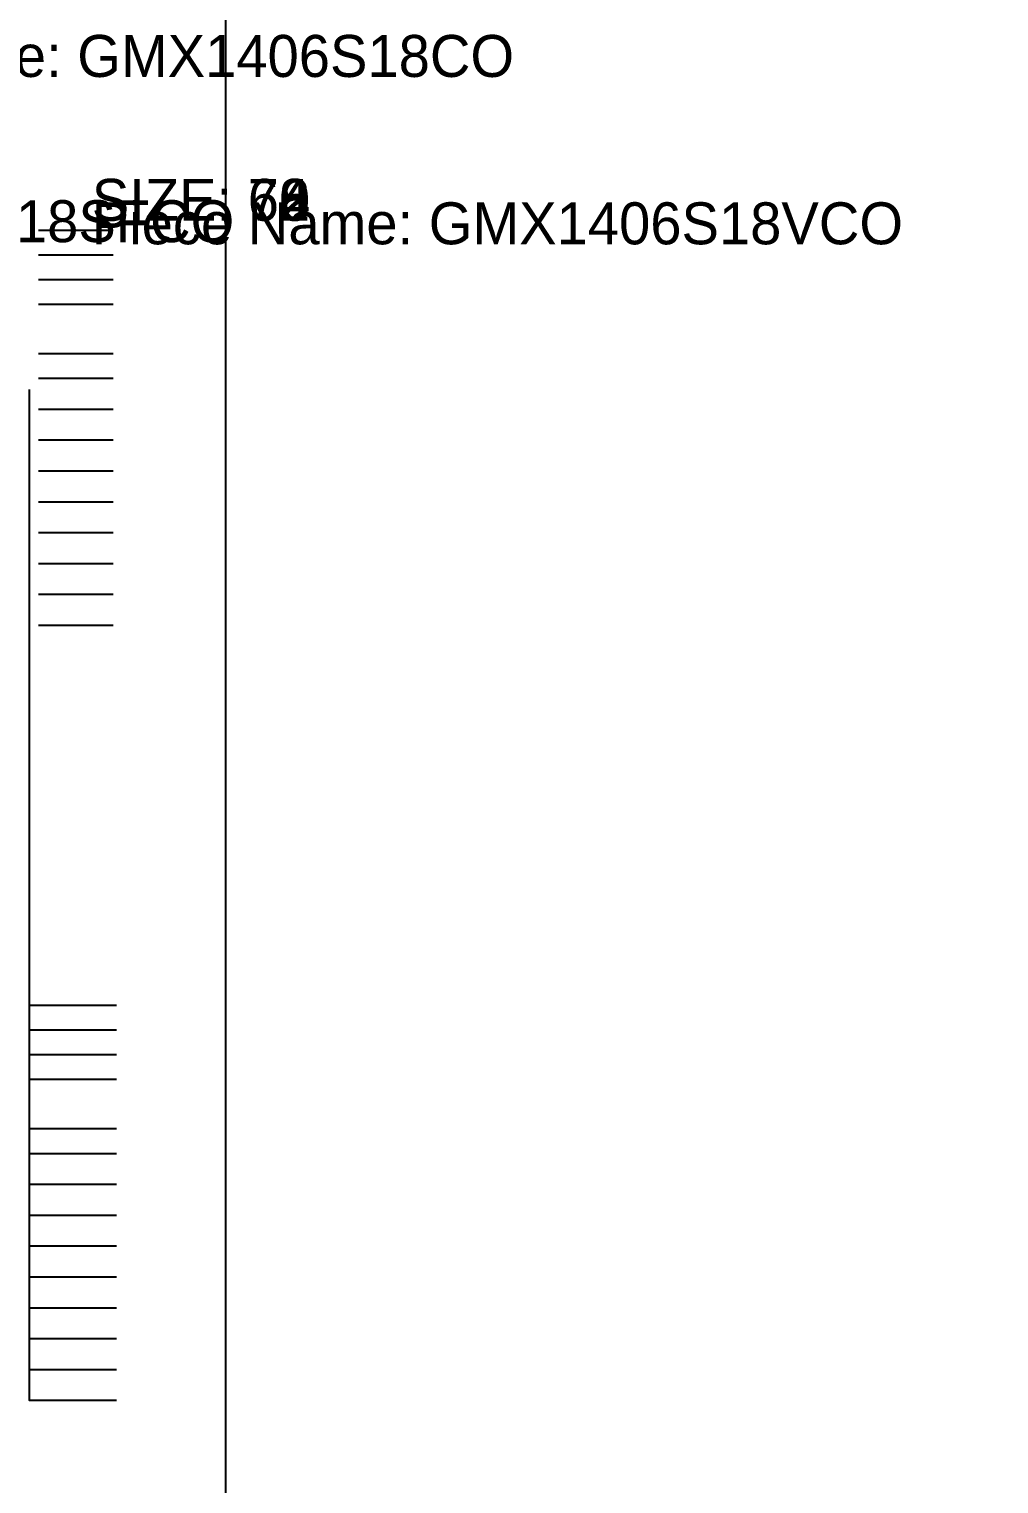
# Model space of a CAD drawing. Extents: x -2.3 to 71.7, y -13.3 to 27.1.
# Drawn here: x 54.81 to 60.59, y -8.86 to -0.2 of the extents above; entities that cross this region are included whole.
import ezdxf

# ---------------------------------------------------------------- set-up
doc = ezdxf.new("R2010")
doc.units = 0

# ---------------------------------------------------------------- blocks, each defined once
blk = doc.blocks.new('GMX1406S18SFCO_42')
at = {"layer": '1'}
blk.add_text('Piece Name: GMX1406S18SFCO', height=0.25, dxfattribs=at).set_placement((51.0015, -1.4673))
blk = doc.blocks.new('GMX1406S18SFCO_44')
at = {"layer": '1'}
blk.add_text('Piece Name: GMX1406S18SFCO', height=0.25, dxfattribs=at).set_placement((51.0015, -1.4673))
blk = doc.blocks.new('GMX1406S18SFCO_46')
at = {"layer": '1'}
blk.add_text('Piece Name: GMX1406S18SFCO', height=0.25, dxfattribs=at).set_placement((51.0015, -1.4673))
blk = doc.blocks.new('GMX1406S18SFCO_48')
at = {"layer": '1'}
blk.add_text('Piece Name: GMX1406S18SFCO', height=0.25, dxfattribs=at).set_placement((51.0015, -1.4673))
blk = doc.blocks.new('GMX1406S18SFCO_52')
at = {"layer": '1'}
blk.add_text('Piece Name: GMX1406S18SFCO', height=0.25, dxfattribs=at).set_placement((51.0015, -1.4673))
blk = doc.blocks.new('GMX1406S18SFCO_54')
at = {"layer": '1'}
blk.add_text('Piece Name: GMX1406S18SFCO', height=0.25, dxfattribs=at).set_placement((51.0015, -1.4673))
blk = doc.blocks.new('GMX1406S18SFCO_56')
at = {"layer": '1'}
blk.add_text('Piece Name: GMX1406S18SFCO', height=0.25, dxfattribs=at).set_placement((51.0015, -1.4673))
blk = doc.blocks.new('GMX1406S18SFCO_58')
at = {"layer": '1'}
blk.add_text('Piece Name: GMX1406S18SFCO', height=0.25, dxfattribs=at).set_placement((51.0015, -1.4673))
blk = doc.blocks.new('GMX1406S18SFCO_60')
at = {"layer": '1'}
blk.add_text('Piece Name: GMX1406S18SFCO', height=0.25, dxfattribs=at).set_placement((51.0015, -1.4673))
blk = doc.blocks.new('GMX1406S18SFCO_62')
at = {"layer": '1'}
blk.add_text('Piece Name: GMX1406S18SFCO', height=0.25, dxfattribs=at).set_placement((51.0015, -1.4673))
blk = doc.blocks.new('GMX1406S18SFCO_64')
at = {"layer": '1'}
blk.add_text('Piece Name: GMX1406S18SFCO', height=0.25, dxfattribs=at).set_placement((51.0015, -1.4673))
blk = doc.blocks.new('GMX1406S18SFCO_66')
at = {"layer": '1'}
blk.add_text('Piece Name: GMX1406S18SFCO', height=0.25, dxfattribs=at).set_placement((51.0015, -1.4673))
blk = doc.blocks.new('GMX1406S18SFCO_68')
at = {"layer": '1'}
blk.add_text('Piece Name: GMX1406S18SFCO', height=0.25, dxfattribs=at).set_placement((51.0015, -1.4673))
blk = doc.blocks.new('GMX1406S18SFCO_70')
at = {"layer": '1'}
blk.add_text('Piece Name: GMX1406S18SFCO', height=0.25, dxfattribs=at).set_placement((51.0015, -1.4673))
blk = doc.blocks.new('GMX1406S18CO_42')
at = {"layer": '1'}
blk.add_text('Piece Name: GMX1406S18CO', height=0.25, dxfattribs=at).set_placement((53.0949, -0.483))
blk = doc.blocks.new('GMX1406S18CO_44')
at = {"layer": '1'}
blk.add_text('Piece Name: GMX1406S18CO', height=0.25, dxfattribs=at).set_placement((53.0949, -0.4829))
blk = doc.blocks.new('GMX1406S18CO_46')
at = {"layer": '1'}
blk.add_text('Piece Name: GMX1406S18CO', height=0.25, dxfattribs=at).set_placement((53.0949, -0.483))
blk = doc.blocks.new('GMX1406S18CO_48')
at = {"layer": '1'}
blk.add_text('Piece Name: GMX1406S18CO', height=0.25, dxfattribs=at).set_placement((53.0949, -0.4829))
blk = doc.blocks.new('GMX1406S18CO_52')
at = {"layer": '1'}
blk.add_text('Piece Name: GMX1406S18CO', height=0.25, dxfattribs=at).set_placement((53.0949, -0.4829))
blk = doc.blocks.new('GMX1406S18CO_54')
at = {"layer": '1'}
blk.add_text('Piece Name: GMX1406S18CO', height=0.25, dxfattribs=at).set_placement((53.0949, -0.483))
blk = doc.blocks.new('GMX1406S18CO_56')
at = {"layer": '1'}
blk.add_text('Piece Name: GMX1406S18CO', height=0.25, dxfattribs=at).set_placement((53.0949, -0.4829))
blk = doc.blocks.new('GMX1406S18CO_58')
at = {"layer": '1'}
blk.add_text('Piece Name: GMX1406S18CO', height=0.25, dxfattribs=at).set_placement((53.0949, -0.483))
blk = doc.blocks.new('GMX1406S18CO_60')
at = {"layer": '1'}
blk.add_text('Piece Name: GMX1406S18CO', height=0.25, dxfattribs=at).set_placement((53.0949, -0.4829))
blk = doc.blocks.new('GMX1406S18CO_62')
at = {"layer": '1'}
blk.add_text('Piece Name: GMX1406S18CO', height=0.25, dxfattribs=at).set_placement((53.0949, -0.483))
blk = doc.blocks.new('GMX1406S18CO_64')
at = {"layer": '1'}
blk.add_text('Piece Name: GMX1406S18CO', height=0.25, dxfattribs=at).set_placement((53.0949, -0.4829))
blk = doc.blocks.new('GMX1406S18CO_66')
at = {"layer": '1'}
blk.add_text('Piece Name: GMX1406S18CO', height=0.25, dxfattribs=at).set_placement((53.0949, -0.483))
blk = doc.blocks.new('GMX1406S18CO_68')
at = {"layer": '1'}
blk.add_text('Piece Name: GMX1406S18CO', height=0.25, dxfattribs=at).set_placement((53.0949, -0.4829))
blk = doc.blocks.new('GMX1406S18CO_70')
at = {"layer": '1'}
blk.add_text('Piece Name: GMX1406S18CO', height=0.25, dxfattribs=at).set_placement((53.0949, -0.483))
blk = doc.blocks.new('GMX1406S18VCO_42')
at = {"layer": '1'}
blk.add_lwpolyline([(55.9849, 6.6059), (55.9849, -9.5657)], dxfattribs=at)
at = {"layer": '5'}
blk.add_line((54.8715, -1.3954), (55.315, -1.3954), dxfattribs=at)
at = {"layer": '7'}
blk.add_line((54.8715, -1.3954), (55.315, -1.3954), dxfattribs=at)
at = {"layer": '8'}
blk.add_lwpolyline([(55.3354, -6.0143), (54.8176, -6.0143), (54.8176, -2.3451)], dxfattribs=at)
at = {"layer": '1'}
for s, p in [('SIZE: 42', (55.1882, -1.3399)), ('Piece Name: GMX1406S18VCO', (55.1882, -1.4799))]:
    blk.add_text(s, height=0.25, dxfattribs=at).set_placement(p)
blk = doc.blocks.new('GMX1406S18VCO_44')
at = {"layer": '1'}
blk.add_lwpolyline([(55.9849, 6.753), (55.9849, -9.7127)], dxfattribs=at)
at = {"layer": '5'}
blk.add_line((54.8715, -1.5424), (55.315, -1.5424), dxfattribs=at)
at = {"layer": '7'}
blk.add_line((54.8715, -1.5424), (55.315, -1.5424), dxfattribs=at)
at = {"layer": '8'}
blk.add_lwpolyline([(55.3354, -6.1614), (54.8176, -6.1614), (54.8176, -2.4921)], dxfattribs=at)
at = {"layer": '1'}
for s, p in [('SIZE: 44', (55.1882, -1.3399)), ('Piece Name: GMX1406S18VCO', (55.1882, -1.4799))]:
    blk.add_text(s, height=0.25, dxfattribs=at).set_placement(p)
blk = doc.blocks.new('GMX1406S18VCO_46')
at = {"layer": '1'}
blk.add_lwpolyline([(55.9849, 6.9), (55.9849, -9.8598)], dxfattribs=at)
at = {"layer": '5'}
blk.add_line((54.8715, -1.6895), (55.315, -1.6895), dxfattribs=at)
at = {"layer": '7'}
blk.add_line((54.8715, -1.6895), (55.315, -1.6895), dxfattribs=at)
at = {"layer": '8'}
blk.add_lwpolyline([(55.3354, -6.3085), (54.8176, -6.3085), (54.8176, -2.6392)], dxfattribs=at)
at = {"layer": '1'}
for s, p in [('SIZE: 46', (55.1882, -1.3399)), ('Piece Name: GMX1406S18VCO', (55.1882, -1.4799))]:
    blk.add_text(s, height=0.25, dxfattribs=at).set_placement(p)
blk = doc.blocks.new('GMX1406S18VCO_48')
at = {"layer": '1'}
blk.add_lwpolyline([(55.9849, 7.0471), (55.9849, -10.0068)], dxfattribs=at)
at = {"layer": '5'}
blk.add_line((54.8715, -1.8365), (55.315, -1.8365), dxfattribs=at)
at = {"layer": '7'}
blk.add_line((54.8715, -1.8365), (55.315, -1.8365), dxfattribs=at)
at = {"layer": '8'}
blk.add_lwpolyline([(55.3354, -6.4555), (54.8176, -6.4555), (54.8176, -2.7862)], dxfattribs=at)
at = {"layer": '1'}
for s, p in [('SIZE: 48', (55.1882, -1.3399)), ('Piece Name: GMX1406S18VCO', (55.1882, -1.4799))]:
    blk.add_text(s, height=0.25, dxfattribs=at).set_placement(p)
blk = doc.blocks.new('GMX1406S18VCO_52')
at = {"layer": '1'}
blk.add_lwpolyline([(55.9849, 7.3412), (55.9849, -10.3009)], dxfattribs=at)
at = {"layer": '5'}
blk.add_line((54.8715, -2.1306), (55.315, -2.1306), dxfattribs=at)
at = {"layer": '7'}
blk.add_line((54.8715, -2.1306), (55.315, -2.1306), dxfattribs=at)
at = {"layer": '8'}
blk.add_lwpolyline([(55.3354, -6.7496), (54.8176, -6.7496), (54.8176, -3.0803)], dxfattribs=at)
at = {"layer": '1'}
for s, p in [('SIZE: 52', (55.1882, -1.3399)), ('Piece Name: GMX1406S18VCO', (55.1882, -1.4799))]:
    blk.add_text(s, height=0.25, dxfattribs=at).set_placement(p)
blk = doc.blocks.new('GMX1406S18VCO_54')
at = {"layer": '1'}
blk.add_lwpolyline([(55.9849, 7.4882), (55.9849, -10.448)], dxfattribs=at)
at = {"layer": '5'}
blk.add_line((54.8715, -2.2777), (55.315, -2.2777), dxfattribs=at)
at = {"layer": '7'}
blk.add_line((54.8715, -2.2777), (55.315, -2.2777), dxfattribs=at)
at = {"layer": '8'}
blk.add_lwpolyline([(55.3354, -6.8967), (54.8176, -6.8967), (54.8176, -3.2274)], dxfattribs=at)
at = {"layer": '1'}
for s, p in [('SIZE: 54', (55.1882, -1.3399)), ('Piece Name: GMX1406S18VCO', (55.1882, -1.4799))]:
    blk.add_text(s, height=0.25, dxfattribs=at).set_placement(p)
blk = doc.blocks.new('GMX1406S18VCO_56')
at = {"layer": '1'}
blk.add_lwpolyline([(55.9849, 7.6721), (55.9849, -10.6318)], dxfattribs=at)
at = {"layer": '5'}
blk.add_line((54.8715, -2.4615), (55.315, -2.4615), dxfattribs=at)
at = {"layer": '7'}
blk.add_line((54.8715, -2.4615), (55.315, -2.4615), dxfattribs=at)
at = {"layer": '8'}
blk.add_lwpolyline([(55.3354, -7.0805), (54.8176, -7.0805), (54.8176, -3.4112)], dxfattribs=at)
at = {"layer": '1'}
for s, p in [('SIZE: 56', (55.1882, -1.3399)), ('Piece Name: GMX1406S18VCO', (55.1882, -1.4799))]:
    blk.add_text(s, height=0.25, dxfattribs=at).set_placement(p)
blk = doc.blocks.new('GMX1406S18VCO_58')
at = {"layer": '1'}
blk.add_lwpolyline([(55.9849, 7.8559), (55.9849, -10.8157)], dxfattribs=at)
at = {"layer": '5'}
blk.add_line((54.8715, -2.6454), (55.315, -2.6454), dxfattribs=at)
at = {"layer": '7'}
blk.add_line((54.8715, -2.6454), (55.315, -2.6454), dxfattribs=at)
at = {"layer": '8'}
blk.add_lwpolyline([(55.3354, -7.2643), (54.8176, -7.2643), (54.8176, -3.5951)], dxfattribs=at)
at = {"layer": '1'}
for s, p in [('SIZE: 58', (55.1882, -1.3399)), ('Piece Name: GMX1406S18VCO', (55.1882, -1.4799))]:
    blk.add_text(s, height=0.25, dxfattribs=at).set_placement(p)
blk = doc.blocks.new('GMX1406S18VCO_60')
at = {"layer": '1'}
blk.add_lwpolyline([(55.9849, 8.0398), (55.9849, -10.9995)], dxfattribs=at)
at = {"layer": '5'}
blk.add_line((54.8715, -2.8292), (55.315, -2.8292), dxfattribs=at)
at = {"layer": '7'}
blk.add_line((54.8715, -2.8292), (55.315, -2.8292), dxfattribs=at)
at = {"layer": '8'}
blk.add_lwpolyline([(55.3354, -7.4482), (54.8176, -7.4482), (54.8176, -3.7789)], dxfattribs=at)
at = {"layer": '1'}
for s, p in [('SIZE: 60', (55.1882, -1.3399)), ('Piece Name: GMX1406S18VCO', (55.1882, -1.4799))]:
    blk.add_text(s, height=0.25, dxfattribs=at).set_placement(p)
blk = doc.blocks.new('GMX1406S18VCO_62')
at = {"layer": '1'}
blk.add_lwpolyline([(55.9849, 8.2236), (55.9849, -11.1834)], dxfattribs=at)
at = {"layer": '5'}
blk.add_line((54.8715, -3.013), (55.315, -3.013), dxfattribs=at)
at = {"layer": '7'}
blk.add_line((54.8715, -3.013), (55.315, -3.013), dxfattribs=at)
at = {"layer": '8'}
blk.add_lwpolyline([(55.3354, -7.632), (54.8176, -7.632), (54.8176, -3.9627)], dxfattribs=at)
at = {"layer": '1'}
for s, p in [('SIZE: 62', (55.1882, -1.3399)), ('Piece Name: GMX1406S18VCO', (55.1882, -1.4799))]:
    blk.add_text(s, height=0.25, dxfattribs=at).set_placement(p)
blk = doc.blocks.new('GMX1406S18VCO_64')
at = {"layer": '1'}
blk.add_lwpolyline([(55.9849, 8.4075), (55.9849, -11.3672)], dxfattribs=at)
at = {"layer": '5'}
blk.add_line((54.8715, -3.1969), (55.315, -3.1969), dxfattribs=at)
at = {"layer": '7'}
blk.add_line((54.8715, -3.1969), (55.315, -3.1969), dxfattribs=at)
at = {"layer": '8'}
blk.add_lwpolyline([(55.3354, -7.8159), (54.8176, -7.8159), (54.8176, -4.1466)], dxfattribs=at)
at = {"layer": '1'}
for s, p in [('SIZE: 64', (55.1882, -1.3399)), ('Piece Name: GMX1406S18VCO', (55.1882, -1.4799))]:
    blk.add_text(s, height=0.25, dxfattribs=at).set_placement(p)
blk = doc.blocks.new('GMX1406S18VCO_66')
at = {"layer": '1'}
blk.add_lwpolyline([(55.9849, 8.5913), (55.9849, -11.5511)], dxfattribs=at)
at = {"layer": '5'}
blk.add_line((54.8715, -3.3807), (55.315, -3.3807), dxfattribs=at)
at = {"layer": '7'}
blk.add_line((54.8715, -3.3807), (55.315, -3.3807), dxfattribs=at)
at = {"layer": '8'}
blk.add_lwpolyline([(55.3354, -7.9997), (54.8176, -7.9997), (54.8176, -4.3304)], dxfattribs=at)
at = {"layer": '1'}
for s, p in [('SIZE: 66', (55.1882, -1.3399)), ('Piece Name: GMX1406S18VCO', (55.1882, -1.4799))]:
    blk.add_text(s, height=0.25, dxfattribs=at).set_placement(p)
blk = doc.blocks.new('GMX1406S18VCO_68')
at = {"layer": '1'}
blk.add_lwpolyline([(55.9849, 8.7752), (55.9849, -11.7349)], dxfattribs=at)
at = {"layer": '5'}
blk.add_line((54.8715, -3.5646), (55.315, -3.5646), dxfattribs=at)
at = {"layer": '7'}
blk.add_line((54.8715, -3.5646), (55.315, -3.5646), dxfattribs=at)
at = {"layer": '8'}
blk.add_lwpolyline([(55.3354, -8.1836), (54.8176, -8.1836), (54.8176, -4.5143)], dxfattribs=at)
at = {"layer": '1'}
for s, p in [('SIZE: 68', (55.1882, -1.3399)), ('Piece Name: GMX1406S18VCO', (55.1882, -1.4799))]:
    blk.add_text(s, height=0.25, dxfattribs=at).set_placement(p)
blk = doc.blocks.new('GMX1406S18VCO_70')
at = {"layer": '1'}
blk.add_lwpolyline([(55.9849, 8.959), (55.9849, -11.9188)], dxfattribs=at)
at = {"layer": '5'}
blk.add_line((54.8715, -3.7484), (55.315, -3.7484), dxfattribs=at)
at = {"layer": '7'}
blk.add_line((54.8715, -3.7484), (55.315, -3.7484), dxfattribs=at)
at = {"layer": '8'}
blk.add_lwpolyline([(55.3354, -8.3674), (54.8176, -8.3674), (54.8176, -4.6981)], dxfattribs=at)
at = {"layer": '1'}
for s, p in [('SIZE: 70', (55.1882, -1.3399)), ('Piece Name: GMX1406S18VCO', (55.1882, -1.4799))]:
    blk.add_text(s, height=0.25, dxfattribs=at).set_placement(p)

msp = doc.modelspace()

# ---------------------------------------------------------------- block references
at = {"layer": '1'}
for name in ['GMX1406S18SFCO_70', 'GMX1406S18CO_70', 'GMX1406S18VCO_70', 'GMX1406S18SFCO_68', 'GMX1406S18CO_68', 'GMX1406S18VCO_68', 'GMX1406S18SFCO_66', 'GMX1406S18CO_66', 'GMX1406S18VCO_66', 'GMX1406S18SFCO_64', 'GMX1406S18CO_64', 'GMX1406S18VCO_64', 'GMX1406S18SFCO_62', 'GMX1406S18CO_62', 'GMX1406S18VCO_62', 'GMX1406S18SFCO_60', 'GMX1406S18CO_60', 'GMX1406S18VCO_60', 'GMX1406S18SFCO_58', 'GMX1406S18CO_58', 'GMX1406S18VCO_58', 'GMX1406S18SFCO_56', 'GMX1406S18CO_56', 'GMX1406S18VCO_56', 'GMX1406S18SFCO_54', 'GMX1406S18CO_54', 'GMX1406S18VCO_54', 'GMX1406S18SFCO_52', 'GMX1406S18CO_52', 'GMX1406S18VCO_52', 'GMX1406S18SFCO_48', 'GMX1406S18CO_48', 'GMX1406S18VCO_48', 'GMX1406S18SFCO_46', 'GMX1406S18CO_46', 'GMX1406S18VCO_46', 'GMX1406S18SFCO_44', 'GMX1406S18CO_44', 'GMX1406S18VCO_44', 'GMX1406S18SFCO_42', 'GMX1406S18CO_42', 'GMX1406S18VCO_42']:
    msp.add_blockref(name, (0, 0), dxfattribs=at)

doc.saveas('drawing.dxf')
